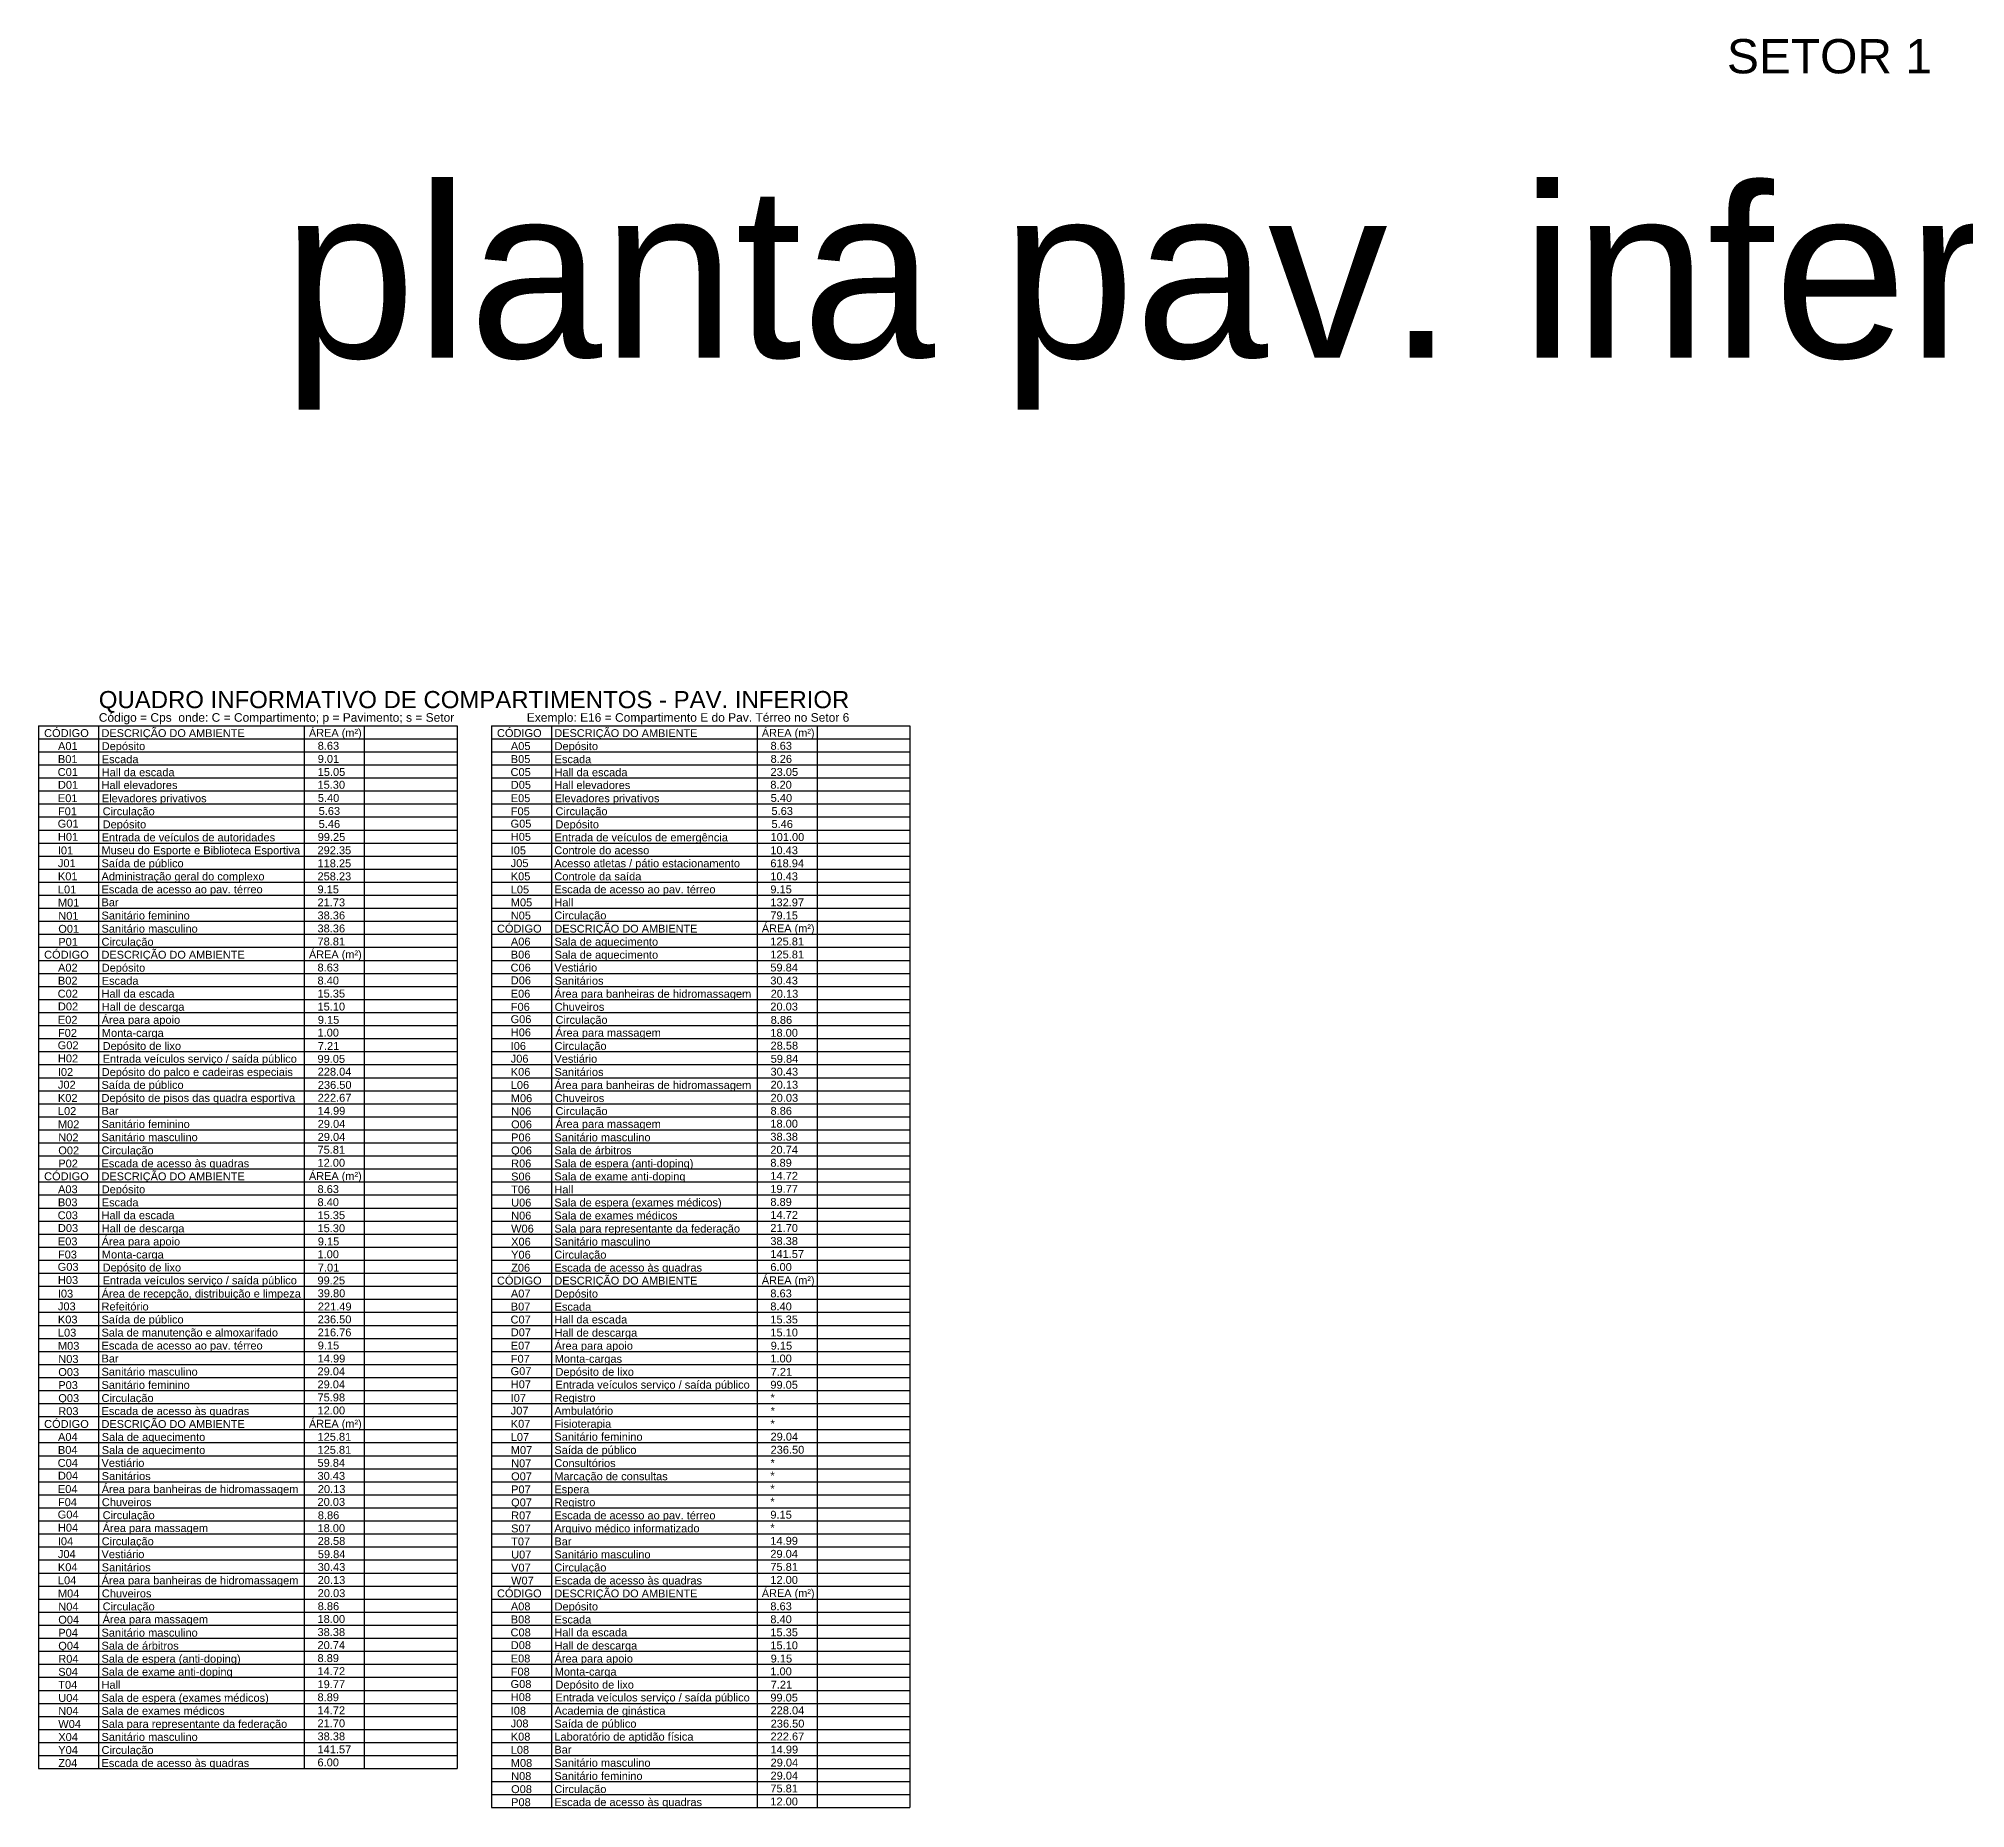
# Model space of a CAD drawing. Extents: x 308 to 539, y -42 to 210.
# Drawn here: x 329.6 to 442, y -42 to 61.2 of the extents above; entities that cross this region are included whole.
import ezdxf
from ezdxf.enums import TextEntityAlignment as Align

# ---------------------------------------------------------------- set-up
doc = ezdxf.new("R2010")
doc.units = 0
doc.header["$LTSCALE"] = 2
for name, color, linetype in [('PAREDE-ALTA-ARY', 1, 'CONTINUOUS'), ('TABELA-ARY', 2, 'CONTINUOUS'), ('TEXTO-PB-COTAS-ARY', 12, 'CONTINUOUS'), ('TEXTOG-EP-ARY', 11, 'CONTINUOUS')]:
    doc.layers.add(name, color=color, linetype=linetype)
doc.styles.add('ARIAL', font='arial.ttf', dxfattribs={"height": 0.5})
doc.styles.add('REGUA60', font='arial.ttf')
doc.styles.add('SEM_ESCALA', font='arial.ttf')

msp = doc.modelspace()

# ---------------------------------------------------------------- linework, layer by layer
at = {"layer": 'TABELA-ARY', "color": 1, "ltscale": 0.5}
for p, q in [((329.624, 21.136), (329.624, -39.664)), ((329.624, 21.136), (354.035, 21.136)), ((329.624, 20.376), (354.035, 20.376)), ((333.124, 21.136), (333.124, 20.376)), ((345.124, 21.136), (345.124, 20.376)), ((348.624, 21.136), (348.624, 20.376)), ((354.035, 21.136), (354.035, -39.664)), ((356.035, 21.136), (356.035, -41.944)), ((356.035, 21.136), (380.446, 21.136)), ((356.035, 20.376), (380.446, 20.376)), ((359.535, 21.136), (359.535, 20.376)), ((371.535, 21.136), (371.535, 20.376)), ((375.035, 21.136), (375.035, 20.376)), ((380.446, 21.136), (380.446, -41.944)), ((356.035, 9.736), (380.446, 9.736)), ((359.535, 9.736), (359.535, 8.976)), ((371.535, 9.736), (371.535, 8.976)), ((375.035, 9.736), (375.035, 8.976)), ((329.624, 8.216), (354.035, 8.216)), ((333.124, 8.216), (333.124, 7.456)), ((345.124, 8.216), (345.124, 7.456)), ((348.624, 8.216), (348.624, 7.456)), ((356.035, 8.976), (380.446, 8.976)), ((329.624, 7.456), (354.035, 7.456)), ((329.624, -4.704), (354.035, -4.704)), ((329.624, -5.464), (354.035, -5.464)), ((333.124, -4.704), (333.124, -5.464)), ((345.124, -4.704), (345.124, -5.464)), ((348.624, -4.704), (348.624, -5.464)), ((356.035, -10.784), (380.446, -10.784)), ((359.535, -10.784), (359.535, -11.544)), ((371.535, -10.784), (371.535, -11.544)), ((375.035, -10.784), (375.035, -11.544)), ((356.035, -11.544), (380.446, -11.544)), ((329.624, -19.144), (354.035, -19.144)), ((329.624, -19.904), (354.035, -19.904)), ((333.124, -19.144), (333.124, -19.904)), ((345.124, -19.144), (345.124, -19.904)), ((348.624, -19.144), (348.624, -19.904)), ((356.035, -29.024), (380.446, -29.024)), ((359.535, -29.024), (359.535, -29.784)), ((371.535, -29.024), (371.535, -29.784)), ((375.035, -29.024), (375.035, -29.784)), ((356.035, -29.784), (380.446, -29.784)), ((329.624, -39.664), (354.035, -39.664)), ((356.035, -41.944), (380.446, -41.944))]:
    msp.add_line(p, q, dxfattribs=at)
at = {"layer": 'TABELA-ARY', "ltscale": 0.5}
for p, q in [((333.124, 20.376), (333.124, 8.216)), ((345.124, 20.376), (345.124, 8.216)), ((348.624, 20.376), (348.624, 8.216)), ((359.535, 20.376), (359.535, 9.736)), ((371.535, 20.376), (371.535, 9.736)), ((375.035, 20.376), (375.035, 9.736)), ((329.624, 19.616), (354.035, 19.616)), ((356.035, 19.616), (380.446, 19.616)), ((329.624, 18.856), (354.035, 18.856)), ((329.624, 18.096), (354.035, 18.096)), ((356.035, 18.856), (380.446, 18.856)), ((356.035, 18.096), (380.446, 18.096)), ((329.624, 17.336), (354.035, 17.336)), ((356.035, 17.336), (380.446, 17.336)), ((329.624, 16.576), (354.035, 16.576)), ((329.624, 15.816), (354.035, 15.816)), ((356.035, 16.576), (380.446, 16.576)), ((356.035, 15.816), (380.446, 15.816)), ((329.624, 15.056), (354.035, 15.056)), ((356.035, 15.056), (380.446, 15.056)), ((329.624, 14.296), (354.035, 14.296)), ((329.624, 13.536), (354.035, 13.536)), ((356.035, 14.296), (380.446, 14.296)), ((356.035, 13.536), (380.446, 13.536)), ((329.624, 12.776), (354.035, 12.776)), ((356.035, 12.776), (380.446, 12.776)), ((329.624, 12.016), (354.035, 12.016)), ((329.624, 11.256), (354.035, 11.256)), ((356.035, 12.016), (380.446, 12.016)), ((356.035, 11.256), (380.446, 11.256)), ((329.624, 10.496), (354.035, 10.496)), ((356.035, 10.496), (380.446, 10.496)), ((329.624, 9.736), (354.035, 9.736)), ((329.624, 8.976), (354.035, 8.976)), ((356.035, 8.216), (380.446, 8.216)), ((359.535, 8.976), (359.535, -10.784)), ((371.535, 8.976), (371.535, -10.784)), ((375.035, 8.976), (375.035, -10.784)), ((333.124, 7.456), (333.124, -4.704)), ((345.124, 7.456), (345.124, -4.704)), ((348.624, 7.456), (348.624, -4.704)), ((356.035, 7.456), (380.446, 7.456)), ((329.624, 6.696), (354.035, 6.696)), ((329.624, 5.936), (354.035, 5.936)), ((356.035, 6.696), (380.446, 6.696)), ((356.035, 5.936), (380.446, 5.936)), ((329.624, 5.176), (354.035, 5.176)), ((356.035, 5.176), (380.446, 5.176)), ((329.624, 4.416), (354.035, 4.416)), ((329.624, 3.656), (354.035, 3.656)), ((356.035, 4.416), (380.446, 4.416)), ((356.035, 3.656), (380.446, 3.656)), ((329.624, 2.896), (354.035, 2.896)), ((356.035, 2.896), (380.446, 2.896)), ((329.624, 2.136), (354.035, 2.136)), ((329.624, 1.376), (354.035, 1.376)), ((356.035, 2.136), (380.446, 2.136)), ((356.035, 1.376), (380.446, 1.376)), ((329.624, 0.616), (354.035, 0.616)), ((356.035, 0.616), (380.446, 0.616)), ((329.624, -0.144), (354.035, -0.144)), ((329.624, -0.904), (354.035, -0.904)), ((356.035, -0.144), (380.446, -0.144)), ((356.035, -0.904), (380.446, -0.904)), ((329.624, -1.664), (354.035, -1.664)), ((356.035, -1.664), (380.446, -1.664)), ((329.624, -2.424), (354.035, -2.424)), ((329.624, -3.184), (354.035, -3.184)), ((356.035, -2.424), (380.446, -2.424)), ((356.035, -3.184), (380.446, -3.184)), ((329.624, -3.944), (354.035, -3.944)), ((356.035, -3.944), (380.446, -3.944)), ((333.124, -5.464), (333.124, -19.144)), ((345.124, -5.464), (345.124, -19.144)), ((348.624, -5.464), (348.624, -19.144)), ((356.035, -4.704), (380.446, -4.704)), ((356.035, -5.464), (380.446, -5.464)), ((329.624, -6.224), (354.035, -6.224)), ((356.035, -6.224), (380.446, -6.224)), ((329.624, -6.984), (354.035, -6.984)), ((329.624, -7.744), (354.035, -7.744)), ((356.035, -6.984), (380.446, -6.984)), ((356.035, -7.744), (380.446, -7.744)), ((329.624, -8.504), (354.035, -8.504)), ((356.035, -8.504), (380.446, -8.504)), ((329.624, -9.264), (354.035, -9.264)), ((329.624, -10.024), (354.035, -10.024)), ((356.035, -9.264), (380.446, -9.264)), ((356.035, -10.024), (380.446, -10.024)), ((329.624, -10.784), (354.035, -10.784)), ((329.624, -11.544), (354.035, -11.544)), ((329.624, -12.304), (354.035, -12.304)), ((356.035, -12.304), (380.446, -12.304)), ((359.535, -11.544), (359.535, -29.024)), ((371.535, -11.544), (371.535, -29.024)), ((375.035, -11.544), (375.035, -29.024)), ((329.624, -13.064), (354.035, -13.064)), ((356.035, -13.064), (380.446, -13.064)), ((329.624, -13.824), (354.035, -13.824)), ((329.624, -14.584), (354.035, -14.584)), ((356.035, -13.824), (380.446, -13.824)), ((356.035, -14.584), (380.446, -14.584)), ((329.624, -15.344), (354.035, -15.344)), ((356.035, -15.344), (380.446, -15.344)), ((329.624, -16.104), (354.035, -16.104)), ((356.035, -16.104), (380.446, -16.104)), ((329.624, -16.864), (354.035, -16.864)), ((329.624, -17.624), (354.035, -17.624)), ((356.035, -16.864), (380.446, -16.864)), ((356.035, -17.624), (380.446, -17.624)), ((329.624, -18.384), (354.035, -18.384)), ((356.035, -18.384), (380.446, -18.384)), ((333.124, -19.904), (333.124, -39.664)), ((345.124, -19.904), (345.124, -39.664)), ((348.624, -19.904), (348.624, -39.664)), ((356.035, -19.144), (380.446, -19.144)), ((356.035, -19.904), (380.446, -19.904)), ((329.624, -20.664), (354.035, -20.664)), ((356.035, -20.664), (380.446, -20.664)), ((329.624, -21.424), (354.035, -21.424)), ((329.624, -22.184), (354.035, -22.184)), ((356.035, -21.424), (380.446, -21.424)), ((356.035, -22.184), (380.446, -22.184)), ((329.624, -22.944), (354.035, -22.944)), ((356.035, -22.944), (380.446, -22.944)), ((329.624, -23.704), (354.035, -23.704)), ((329.624, -24.464), (354.035, -24.464)), ((356.035, -23.704), (380.446, -23.704)), ((356.035, -24.464), (380.446, -24.464)), ((329.624, -25.224), (354.035, -25.224)), ((356.035, -25.224), (380.446, -25.224)), ((329.624, -25.984), (354.035, -25.984)), ((329.624, -26.744), (354.035, -26.744)), ((356.035, -25.984), (380.446, -25.984)), ((356.035, -26.744), (380.446, -26.744)), ((329.624, -27.504), (354.035, -27.504)), ((356.035, -27.504), (380.446, -27.504)), ((329.624, -28.264), (354.035, -28.264)), ((329.624, -29.024), (354.035, -29.024)), ((356.035, -28.264), (380.446, -28.264)), ((329.624, -29.784), (354.035, -29.784)), ((359.535, -29.784), (359.535, -41.944)), ((371.535, -29.784), (371.535, -41.944)), ((375.035, -29.784), (375.035, -41.944)), ((329.624, -30.544), (354.035, -30.544)), ((329.624, -31.304), (354.035, -31.304)), ((356.035, -30.544), (380.446, -30.544)), ((356.035, -31.304), (380.446, -31.304)), ((329.624, -32.064), (354.035, -32.064)), ((356.035, -32.064), (380.446, -32.064)), ((329.624, -32.824), (354.035, -32.824)), ((329.624, -33.584), (354.035, -33.584)), ((356.035, -32.824), (380.446, -32.824)), ((356.035, -33.584), (380.446, -33.584)), ((329.624, -34.344), (354.035, -34.344)), ((356.035, -34.344), (380.446, -34.344)), ((329.624, -35.104), (354.035, -35.104)), ((329.624, -35.864), (354.035, -35.864)), ((356.035, -35.104), (380.446, -35.104)), ((356.035, -35.864), (380.446, -35.864)), ((329.624, -36.624), (354.035, -36.624)), ((356.035, -36.624), (380.446, -36.624)), ((329.624, -37.384), (354.035, -37.384)), ((329.624, -38.144), (354.035, -38.144)), ((356.035, -37.384), (380.446, -37.384)), ((356.035, -38.144), (380.446, -38.144)), ((329.624, -38.904), (354.035, -38.904)), ((356.035, -38.904), (380.446, -38.904)), ((356.035, -39.664), (380.446, -39.664)), ((356.035, -40.424), (380.446, -40.424)), ((356.035, -41.184), (380.446, -41.184))]:
    msp.add_line(p, q, dxfattribs=at)

# ---------------------------------------------------------------- texts
at = {"layer": 'PAREDE-ALTA-ARY', "style": 'REGUA60'}
msp.add_text('planta pav. inferior - nivel: -0.75', height=10, dxfattribs=at).set_placement((343.85, 42.588))
at = {"layer": 'TEXTO-PB-COTAS-ARY', "style": 'SEM_ESCALA'}
for s, height, p in [('QUADRO INFORMATIVO DE COMPARTIMENTOS - PAV. INFERIOR', 1, (333.14, 22.16)), ('Código = Cps  onde: C = Compartimento; p = Pavimento; s = Setor', 0.5, (333.14, 21.368)), ('CÓDIGO', 0.4603, (329.949, 20.477)), ('DESCRIÇÃO DO AMBIENTE', 0.4557, (333.299, 20.477)), ('ÁREA (m²)', 0.4557, (345.396, 20.496)), ('CÓDIGO', 0.4603, (356.36, 20.477)), ('DESCRIÇÃO DO AMBIENTE', 0.4557, (359.709, 20.477)), ('ÁREA (m²)', 0.4557, (371.807, 20.496)), ('CÓDIGO', 0.4603, (356.36, 9.077)), ('DESCRIÇÃO DO AMBIENTE', 0.4557, (359.709, 9.077)), ('ÁREA (m²)', 0.4557, (371.807, 9.096)), ('CÓDIGO', 0.4603, (329.949, 7.557)), ('DESCRIÇÃO DO AMBIENTE', 0.4557, (333.299, 7.557)), ('ÁREA (m²)', 0.4557, (345.396, 7.576)), ('CÓDIGO', 0.4603, (329.949, -5.363)), ('DESCRIÇÃO DO AMBIENTE', 0.4557, (333.299, -5.363)), ('ÁREA (m²)', 0.4557, (345.396, -5.344)), ('CÓDIGO', 0.4603, (356.36, -11.443)), ('DESCRIÇÃO DO AMBIENTE', 0.4557, (359.709, -11.443)), ('ÁREA (m²)', 0.4557, (371.807, -11.424)), ('CÓDIGO', 0.4603, (329.949, -19.803)), ('DESCRIÇÃO DO AMBIENTE', 0.4557, (333.299, -19.803)), ('ÁREA (m²)', 0.4557, (345.396, -19.784)), ('CÓDIGO', 0.4603, (356.36, -29.683)), ('DESCRIÇÃO DO AMBIENTE', 0.4557, (359.709, -29.683)), ('ÁREA (m²)', 0.4557, (371.807, -29.664))]:
    msp.add_text(s, height=height, dxfattribs=at).set_placement(p)
msp.add_text('Exemplo: E16 = Compartimento E do Pav. Térreo no Setor 6', height=0.5, dxfattribs=at).set_placement((376.911, 21.368), align=Align.RIGHT)
at = {"layer": 'TEXTO-PB-COTAS-ARY', "color": 3, "style": 'SEM_ESCALA'}
for s, height, p in [('A01', 0.4603, (330.761, 19.72)), ('B01', 0.4603, (330.755, 18.961)), ('Depósito', 0.4603, (333.307, 19.716)), ('Escada', 0.4603, (333.31, 18.953)), ('8.63', 0.4603, (345.905, 19.735)), ('9.01', 0.4603, (345.907, 18.972)), ('A05', 0.4603, (357.172, 19.72)), ('B05', 0.4603, (357.166, 18.961)), ('Depósito', 0.4603, (359.718, 19.716)), ('Escada', 0.4603, (359.72, 18.953)), ('8.63', 0.4603, (372.315, 19.735)), ('8.26', 0.4603, (372.318, 18.972)), ('C01', 0.4603, (330.742, 18.205)), ('Hall da escada', 0.46031, (333.307, 18.193)), ('15.05', 0.4603, (345.905, 18.212)), ('C05', 0.4603, (357.153, 18.205)), ('Hall da escada', 0.46031, (359.718, 18.193)), ('23.05', 0.4603, (372.315, 18.212)), ('E01', 0.4603, (330.753, 16.682)), ('D01', 0.4603, (330.755, 17.46)), ('Hall elevadores', 0.46031, (333.297, 17.445)), ('Elevadores privativos', 0.46031, (333.316, 16.675)), ('5.40', 0.4603, (345.913, 16.694)), ('15.30', 0.4603, (345.894, 17.464)), ('E05', 0.4603, (357.163, 16.682)), ('D05', 0.4603, (357.166, 17.46)), ('Hall elevadores', 0.46031, (359.707, 17.445)), ('Elevadores privativos', 0.46031, (359.727, 16.675)), ('8.20', 0.4603, (372.305, 17.464)), ('5.40', 0.4603, (372.324, 16.694)), ('F01', 0.4603, (330.756, 15.916)), ('Circulação', 0.4603, (333.363, 15.917)), ('5.63', 0.4603, (345.961, 15.936)), ('F05', 0.4603, (357.166, 15.916)), ('Circulação', 0.4603, (359.774, 15.917)), ('5.63', 0.4603, (372.371, 15.936)), ('G01', 0.4603, (330.743, 15.195)), ('H01', 0.4603, (330.755, 14.428)), ('Entrada de veículos de autoridades', 0.46031, (333.308, 14.397)), ('Depósito', 0.4603, (333.363, 15.157)), ('99.25', 0.4603, (345.905, 14.416)), ('5.46', 0.4603, (345.961, 15.176)), ('G05', 0.4603, (357.154, 15.195)), ('H05', 0.4603, (357.166, 14.428)), ('Entrada de veículos de emergência', 0.46031, (359.718, 14.397)), ('Depósito', 0.4603, (359.774, 15.157)), ('101.00', 0.4603, (372.316, 14.416)), ('5.46', 0.4603, (372.371, 15.176)), ('I01', 0.4603, (330.75, 13.636)), ('Museu do Esporte e Biblioteca Esportiva', 0.46031, (333.297, 13.644)), ('292.35', 0.4603, (345.894, 13.645)), ('I05', 0.4603, (357.16, 13.636)), ('Controle do acesso', 0.46031, (359.707, 13.644)), ('10.43', 0.4603, (372.305, 13.645)), ('J01', 0.4603, (330.753, 12.893)), ('K01', 0.4603, (330.755, 12.126)), ('Administração geral do complexo', 0.46031, (333.297, 12.124)), ('Saída de público', 0.46031, (333.297, 12.885)), ('258.23', 0.4603, (345.894, 12.126)), ('118.25', 0.4603, (345.894, 12.885)), ('J05', 0.4603, (357.163, 12.893)), ('K05', 0.4603, (357.166, 12.126)), ('Acesso atletas / pátio estacionamento', 0.46031, (359.707, 12.885)), ('Controle da saída', 0.46031, (359.707, 12.124)), ('618.94', 0.4603, (372.305, 12.885)), ('10.43', 0.4603, (372.305, 12.126)), ('L01', 0.4603, (330.753, 11.359)), ('Escada de acesso ao pav. térreo', 0.46031, (333.297, 11.365)), ('9.15', 0.4603, (345.894, 11.366)), ('L05', 0.4603, (357.164, 11.359)), ('Escada de acesso ao pav. térreo', 0.46031, (359.707, 11.365)), ('9.15', 0.4603, (372.305, 11.366)), ('M01', 0.4603, (330.755, 10.592)), ('N01', 0.4603, (330.776, 9.824)), ('Sanitário feminino', 0.46031, (333.297, 9.84)), ('Bar', 0.4603, (333.297, 10.611)), ('38.36', 0.4603, (345.894, 9.847)), ('21.73', 0.4603, (345.894, 10.607)), ('N05', 0.4603, (357.164, 9.839)), ('M05', 0.4603, (357.166, 10.606)), ('Circulação', 0.4603, (359.707, 9.845)), ('Hall', 0.4603, (359.707, 10.605)), ('79.15', 0.4603, (372.305, 9.846)), ('132.97', 0.4603, (372.305, 10.606)), ('O01', 0.4603, (330.776, 9.064)), ('Sanitário masculino', 0.46031, (333.297, 9.074)), ('38.36', 0.4603, (345.894, 9.087)), ('P01', 0.4603, (330.776, 8.304)), ('Circulação', 0.4603, (333.297, 8.308)), ('78.81', 0.4603, (345.894, 8.327)), ('A06', 0.4603, (357.172, 8.32)), ('B06', 0.4603, (357.166, 7.561)), ('Sala de aquecimento', 0.46031, (359.718, 8.316)), ('Sala de aquecimento', 0.46031, (359.72, 7.553)), ('125.81', 0.4603, (372.305, 8.328)), ('125.81', 0.4603, (372.305, 7.569)), ('A02', 0.4603, (330.761, 6.8)), ('Depósito', 0.4603, (333.307, 6.796)), ('8.63', 0.4603, (345.894, 6.808)), ('C06', 0.4603, (357.153, 6.805)), ('Vestiário', 0.4603, (359.707, 6.805)), ('59.84', 0.4603, (372.305, 6.809)), ('C02', 0.4603, (330.742, 5.285)), ('B02', 0.4603, (330.755, 6.041)), ('Hall da escada', 0.46031, (333.297, 5.285)), ('Escada', 0.4603, (333.31, 6.033)), ('8.40', 0.4603, (345.894, 6.049)), ('15.35', 0.4603, (345.894, 5.289)), ('E06', 0.4603, (357.163, 5.282)), ('D06', 0.4603, (357.166, 6.06)), ('Área para banheiras de hidromassagem', 0.46031, (359.718, 5.277)), ('Sanitários', 0.4603, (359.718, 6.037)), ('30.43', 0.4603, (372.305, 6.05)), ('20.13', 0.4603, (372.324, 5.279)), ('D02', 0.4603, (330.755, 4.54)), ('Hall de descarga', 0.46031, (333.308, 4.517)), ('15.10', 0.4603, (345.894, 4.53)), ('F06', 0.4603, (357.166, 4.516)), ('Chuveiros', 0.4603, (359.727, 4.515)), ('20.03', 0.4603, (372.305, 4.532)), ('E02', 0.4603, (330.753, 3.762)), ('F02', 0.4603, (330.756, 2.996)), ('Área para apoio', 0.46031, (333.308, 3.757)), ('Monta-carga', 0.46031, (333.316, 2.995)), ('9.15', 0.4603, (345.913, 3.759)), ('1.00', 0.4603, (345.894, 3.012)), ('G06', 0.4603, (357.154, 3.795)), ('H06', 0.4603, (357.166, 3.028)), ('Área para massagem', 0.46031, (359.774, 3.008)), ('Circulação', 0.4603, (359.774, 3.757)), ('8.86', 0.4603, (372.324, 3.755)), ('18.00', 0.4603, (372.305, 3.002)), ('G02', 0.4603, (330.743, 2.275)), ('Depósito de lixo', 0.46031, (333.363, 2.237)), ('7.21', 0.4603, (345.913, 2.235)), ('I06', 0.4603, (357.16, 2.236)), ('Circulação', 0.4603, (359.718, 2.237)), ('28.58', 0.4603, (372.316, 2.256)), ('H02', 0.4603, (330.755, 1.508)), ('I02', 0.4603, (330.75, 0.716)), ('Depósito do palco e cadeiras especiais', 0.46031, (333.308, 0.717)), ('Entrada veículos serviço / saída público', 0.46031, (333.363, 1.488)), ('99.05', 0.4603, (345.894, 1.482)), ('228.04', 0.4603, (345.905, 0.736)), ('J06', 0.4603, (357.163, 1.493)), ('K06', 0.4603, (357.166, 0.726)), ('Vestiário', 0.4603, (359.707, 1.485)), ('Sanitários', 0.4603, (359.718, 0.717)), ('30.43', 0.4603, (372.315, 0.735)), ('59.84', 0.4603, (372.324, 1.485)), ('J02', 0.4603, (330.753, -0.027)), ('Saída de público', 0.46031, (333.297, -0.036)), ('236.50', 0.4603, (345.913, -0.035)), ('L06', 0.4603, (357.164, -0.041)), ('Área para banheiras de hidromassagem', 0.46031, (359.718, -0.043)), ('20.13', 0.4603, (372.315, -0.025)), ('L02', 0.4603, (330.753, -1.561)), ('K02', 0.4603, (330.755, -0.794)), ('Depósito de pisos das quadra esportiva', 0.46031, (333.297, -0.795)), ('Bar', 0.4603, (333.297, -1.549)), ('222.67', 0.4603, (345.905, -0.785)), ('14.99', 0.4603, (345.905, -1.545)), ('M06', 0.4603, (357.166, -0.808)), ('N06', 0.4603, (357.186, -1.576)), ('Chuveiros', 0.4603, (359.727, -0.805)), ('Circulação', 0.4603, (359.774, -1.563)), ('8.86', 0.4603, (372.315, -1.548)), ('20.03', 0.4603, (372.318, -0.788)), ('M02', 0.4603, (330.755, -2.328)), ('Sanitário feminino', 0.46031, (333.297, -2.32)), ('29.04', 0.4603, (345.907, -2.308)), ('O06', 0.4603, (357.186, -2.336)), ('Área para massagem', 0.46031, (359.774, -2.312)), ('18.00', 0.4603, (372.305, -2.296)), ('N02', 0.4603, (330.776, -3.096)), ('Sanitário masculino', 0.46031, (333.297, -3.086)), ('Circulação', 0.4603, (333.297, -3.852)), ('75.81', 0.4603, (345.894, -3.816)), ('29.04', 0.4603, (345.905, -3.068)), ('P06', 0.4603, (357.186, -3.096)), ('Sanitário masculino', 0.46031, (359.707, -3.092)), ('Sala de árbitros', 0.46031, (359.707, -3.852)), ('38.38', 0.4603, (372.305, -3.056)), ('20.74', 0.4603, (372.305, -3.816)), ('O02', 0.4603, (330.776, -3.856)), ('P02', 0.4603, (330.776, -4.616)), ('Escada de acesso às quadras', 0.46031, (333.297, -4.612)), ('12.00', 0.4603, (345.894, -4.576)), ('Q06', 0.4603, (357.186, -3.856)), ('R06', 0.4603, (357.186, -4.616)), ('Sala de espera (anti-doping)', 0.46031, (359.707, -4.612)), ('8.89', 0.4603, (372.305, -4.576)), ('S06', 0.4603, (357.186, -5.376)), ('Sala de exame anti-doping', 0.46031, (359.707, -5.372)), ('14.72', 0.4603, (372.305, -5.336)), ('A03', 0.4603, (330.761, -6.12)), ('B03', 0.4603, (330.755, -6.879)), ('Depósito', 0.4603, (333.307, -6.124)), ('Escada', 0.4603, (333.31, -6.887)), ('8.63', 0.4603, (345.894, -6.112)), ('8.40', 0.4603, (345.894, -6.871)), ('T06', 0.4603, (357.186, -6.136)), ('U06', 0.4603, (357.186, -6.896)), ('Sala de espera (exames médicos)', 0.46031, (359.707, -6.892)), ('Hall', 0.4603, (359.707, -6.132)), ('8.89', 0.4603, (372.305, -6.856)), ('19.77', 0.4603, (372.305, -6.096)), ('C03', 0.4603, (330.742, -7.635)), ('Hall da escada', 0.46031, (333.297, -7.635)), ('15.35', 0.4603, (345.894, -7.631)), ('N06', 0.4603, (357.186, -7.656)), ('Sala de exames médicos', 0.46031, (359.707, -7.652)), ('14.72', 0.4603, (372.305, -7.616)), ('E03', 0.4603, (330.753, -9.158)), ('D03', 0.4603, (330.755, -8.38)), ('Área para apoio', 0.46031, (333.308, -9.163)), ('Hall de descarga', 0.46031, (333.308, -8.403)), ('15.30', 0.4603, (345.894, -8.39)), ('9.15', 0.4603, (345.913, -9.161)), ('W06', 0.4603, (357.186, -8.416)), ('X06', 0.4603, (357.186, -9.176)), ('Sala para representante da federação', 0.46031, (359.707, -8.412)), ('Sanitário masculino', 0.46031, (359.707, -9.172)), ('38.38', 0.4603, (372.305, -9.136)), ('21.70', 0.4603, (372.305, -8.376)), ('F03', 0.4603, (330.756, -9.924)), ('Monta-carga', 0.46031, (333.316, -9.925)), ('1.00', 0.4603, (345.894, -9.908)), ('Y06', 0.4603, (357.186, -9.936)), ('Circulação', 0.4603, (359.707, -9.932)), ('141.57', 0.4603, (372.305, -9.896)), ('G03', 0.4603, (330.743, -10.645)), ('H03', 0.4603, (330.755, -11.412)), ('Depósito de lixo', 0.46031, (333.363, -10.683)), ('Entrada veículos serviço / saída público', 0.46031, (333.363, -11.432)), ('99.25', 0.4603, (345.894, -11.438)), ('7.01', 0.4603, (345.913, -10.685)), ('Z06', 0.4603, (357.186, -10.696)), ('Escada de acesso às quadras', 0.46031, (359.707, -10.692)), ('6.00', 0.4603, (372.305, -10.656)), ('I03', 0.4603, (330.75, -12.204)), ('Área de recepção, distribuição e limpeza', 0.46031, (333.308, -12.203)), ('39.80', 0.4603, (345.905, -12.184)), ('A07', 0.4603, (357.172, -12.2)), ('Depósito', 0.4603, (359.718, -12.204)), ('8.63', 0.4603, (372.305, -12.192)), ('J03', 0.4603, (330.753, -12.947)), ('K03', 0.4603, (330.755, -13.714)), ('Saída de público', 0.46031, (333.297, -13.715)), ('Refeitório', 0.4603, (333.297, -12.956)), ('236.50', 0.4603, (345.905, -13.705)), ('221.49', 0.4603, (345.913, -12.955)), ('C07', 0.4603, (357.153, -13.715)), ('B07', 0.4603, (357.166, -12.959)), ('Hall da escada', 0.46031, (359.707, -13.715)), ('Escada', 0.4603, (359.72, -12.967)), ('8.40', 0.4603, (372.305, -12.951)), ('15.35', 0.4603, (372.305, -13.711)), ('L03', 0.4603, (330.753, -14.481)), ('Sala de manutenção e almoxarifado', 0.46031, (333.297, -14.476)), ('216.76', 0.4603, (345.905, -14.465)), ('D07', 0.4603, (357.166, -14.46)), ('Hall de descarga', 0.46031, (359.718, -14.483)), ('15.10', 0.4603, (372.305, -14.47)), ('M03', 0.4603, (330.755, -15.248)), ('N03', 0.4603, (330.776, -16.016)), ('Escada de acesso ao pav. térreo', 0.46031, (333.297, -15.235)), ('Bar', 0.4603, (333.297, -15.989)), ('9.15', 0.4603, (345.907, -15.228)), ('14.99', 0.4603, (345.905, -15.988)), ('E07', 0.4603, (357.163, -15.238)), ('F07', 0.4603, (357.166, -16.004)), ('Área para apoio', 0.46031, (359.718, -15.243)), ('Monta-cargas', 0.46031, (359.727, -16.005)), ('9.15', 0.4603, (372.324, -15.241)), ('1.00', 0.4603, (372.305, -15.988)), ('O03', 0.4603, (330.776, -16.776)), ('Sanitário masculino', 0.46031, (333.297, -16.76)), ('29.04', 0.4603, (345.894, -16.736)), ('G07', 0.4603, (357.154, -16.725)), ('Depósito de lixo', 0.46031, (359.774, -16.763)), ('7.21', 0.4603, (372.324, -16.765)), ('Q03', 0.4603, (330.776, -18.296)), ('P03', 0.4603, (330.776, -17.536)), ('Sanitário feminino', 0.46031, (333.297, -17.526)), ('Circulação', 0.4603, (333.297, -18.292)), ('29.04', 0.4603, (345.894, -17.496)), ('75.98', 0.4603, (345.894, -18.256)), ('H07', 0.4603, (357.166, -17.492)), ('I07', 0.4603, (357.16, -18.284)), ('Registro', 0.4603, (359.718, -18.283)), ('Entrada veículos serviço / saída público', 0.46031, (359.774, -17.512)), ('*', 0.46, (372.316, -18.264)), ('99.05', 0.4603, (372.305, -17.518)), ('R03', 0.4603, (330.776, -19.056)), ('Escada de acesso às quadras', 0.46031, (333.297, -19.052)), ('12.00', 0.4603, (345.894, -19.016)), ('J07', 0.4603, (357.163, -19.027)), ('Ambulatório', 0.46031, (359.707, -19.036)), ('*', 0.46, (372.324, -19.035)), ('A04', 0.4603, (330.761, -20.56)), ('Sala de aquecimento', 0.46031, (333.307, -20.564)), ('125.81', 0.4603, (345.894, -20.552)), ('L07', 0.4603, (357.164, -20.561)), ('K07', 0.4603, (357.166, -19.794)), ('Sanitário feminino', 0.46031, (359.707, -20.549)), ('Fisioterapia', 0.46031, (359.707, -19.795)), ('*', 0.46, (372.315, -19.785)), ('29.04', 0.4603, (372.315, -20.545)), ('B04', 0.4603, (330.755, -21.319)), ('Sala de aquecimento', 0.46031, (333.31, -21.327)), ('125.81', 0.4603, (345.894, -21.311)), ('M07', 0.4603, (357.166, -21.328)), ('Saída de público', 0.46031, (359.707, -21.32)), ('236.50', 0.4603, (372.318, -21.308)), ('C04', 0.4603, (330.742, -22.075)), ('D04', 0.4603, (330.755, -22.82)), ('Vestiário', 0.4603, (333.297, -22.075)), ('Sanitários', 0.4603, (333.308, -22.843)), ('30.43', 0.4603, (345.894, -22.83)), ('59.84', 0.4603, (345.894, -22.071)), ('O07', 0.4603, (357.186, -22.856)), ('N07', 0.4603, (357.186, -22.096)), ('Consultórios', 0.46031, (359.707, -22.086)), ('Marcação de consultas', 0.46031, (359.707, -22.852)), ('*', 0.46, (372.305, -22.816)), ('*', 0.46, (372.315, -22.068)), ('E04', 0.4603, (330.753, -23.598)), ('Área para banheiras de hidromassagem', 0.46031, (333.308, -23.603)), ('20.13', 0.4603, (345.913, -23.601)), ('P07', 0.4603, (357.186, -23.616)), ('Espera', 0.4603, (359.707, -23.612)), ('*', 0.46, (372.305, -23.576)), ('G04', 0.4603, (330.743, -25.085)), ('F04', 0.4603, (330.756, -24.364)), ('Chuveiros', 0.4603, (333.316, -24.365)), ('Circulação', 0.4603, (333.363, -25.123)), ('20.03', 0.4603, (345.894, -24.348)), ('8.86', 0.4603, (345.913, -25.125)), ('Q07', 0.4603, (357.186, -24.376)), ('R07', 0.4603, (357.186, -25.136)), ('Registro', 0.4603, (359.707, -24.372)), ('Escada de acesso ao pav. térreo', 0.46031, (359.707, -25.132)), ('*', 0.46, (372.305, -24.336)), ('9.15', 0.4603, (372.305, -25.096)), ('H04', 0.4603, (330.755, -25.852)), ('Área para massagem', 0.46031, (333.363, -25.872)), ('18.00', 0.4603, (345.894, -25.878)), ('S07', 0.4603, (357.186, -25.896)), ('Arquivo médico informatizado', 0.46031, (359.707, -25.892)), ('*', 0.46, (372.305, -25.856)), ('J04', 0.4603, (330.753, -27.387)), ('I04', 0.4603, (330.75, -26.644)), ('Vestiário', 0.4603, (333.297, -27.395)), ('Circulação', 0.4603, (333.308, -26.643)), ('28.58', 0.4603, (345.905, -26.624)), ('59.84', 0.4603, (345.913, -27.395)), ('T07', 0.4603, (357.186, -26.656)), ('U07', 0.4603, (357.186, -27.416)), ('Sanitário masculino', 0.46031, (359.707, -27.412)), ('Bar', 0.4603, (359.707, -26.652)), ('29.04', 0.4603, (372.305, -27.376)), ('14.99', 0.4603, (372.305, -26.616)), ('K04', 0.4603, (330.755, -28.154)), ('Sanitários', 0.4603, (333.308, -28.163)), ('30.43', 0.4603, (345.905, -28.145)), ('V07', 0.4603, (357.186, -28.176)), ('Circulação', 0.4603, (359.707, -28.172)), ('75.81', 0.4603, (372.305, -28.136)), ('L04', 0.4603, (330.753, -28.921)), ('Área para banheiras de hidromassagem', 0.46031, (333.308, -28.923)), ('Chuveiros', 0.4603, (333.316, -29.685)), ('20.13', 0.4603, (345.905, -28.905)), ('20.03', 0.4603, (345.907, -29.668)), ('W07', 0.4603, (357.186, -28.936)), ('Escada de acesso às quadras', 0.46031, (359.707, -28.932)), ('12.00', 0.4603, (372.305, -28.896)), ('M04', 0.4603, (330.755, -29.688)), ('N04', 0.4603, (330.776, -30.456)), ('Circulação', 0.4603, (333.363, -30.443)), ('8.86', 0.4603, (345.905, -30.428)), ('A08', 0.4603, (357.172, -30.44)), ('Depósito', 0.4603, (359.718, -30.444)), ('8.63', 0.4603, (372.305, -30.432)), ('O04', 0.4603, (330.776, -31.216)), ('Área para massagem', 0.46031, (333.363, -31.192)), ('18.00', 0.4603, (345.894, -31.176)), ('B08', 0.4603, (357.166, -31.199)), ('Escada', 0.4603, (359.72, -31.207)), ('8.40', 0.4603, (372.305, -31.191)), ('Q04', 0.4603, (330.776, -32.736)), ('P04', 0.4603, (330.776, -31.976)), ('Sanitário masculino', 0.46031, (333.297, -31.972)), ('Sala de árbitros', 0.46031, (333.297, -32.732)), ('38.38', 0.4603, (345.894, -31.936)), ('20.74', 0.4603, (345.894, -32.696)), ('C08', 0.4603, (357.153, -31.955)), ('D08', 0.4603, (357.166, -32.7)), ('Hall da escada', 0.46031, (359.707, -31.955)), ('Hall de descarga', 0.46031, (359.718, -32.723)), ('15.35', 0.4603, (372.305, -31.951)), ('15.10', 0.4603, (372.305, -32.71)), ('R04', 0.4603, (330.776, -33.496)), ('Sala de espera (anti-doping)', 0.46031, (333.297, -33.492)), ('8.89', 0.4603, (345.894, -33.456)), ('E08', 0.4603, (357.163, -33.478)), ('Área para apoio', 0.46031, (359.718, -33.483)), ('9.15', 0.4603, (372.324, -33.481)), ('T04', 0.4603, (330.776, -35.016)), ('S04', 0.4603, (330.776, -34.256)), ('Sala de exame anti-doping', 0.46031, (333.297, -34.252)), ('Hall', 0.4603, (333.297, -35.012)), ('14.72', 0.4603, (345.894, -34.216)), ('19.77', 0.4603, (345.894, -34.976)), ('G08', 0.4603, (357.154, -34.965)), ('F08', 0.4603, (357.166, -34.244)), ('Monta-carga', 0.46031, (359.727, -34.245)), ('Depósito de lixo', 0.46031, (359.774, -35.003)), ('1.00', 0.4603, (372.305, -34.228)), ('7.21', 0.4603, (372.324, -35.005)), ('U04', 0.4603, (330.776, -35.776)), ('Sala de espera (exames médicos)', 0.46031, (333.297, -35.772)), ('8.89', 0.4603, (345.894, -35.736)), ('H08', 0.4603, (357.166, -35.732)), ('Entrada veículos serviço / saída público', 0.46031, (359.774, -35.752)), ('99.05', 0.4603, (372.305, -35.758)), ('W04', 0.4603, (330.776, -37.296)), ('N04', 0.4603, (330.776, -36.536)), ('Sala de exames médicos', 0.46031, (333.297, -36.532)), ('Sala para representante da federação', 0.46031, (333.297, -37.292)), ('21.70', 0.4603, (345.894, -37.256)), ('14.72', 0.4603, (345.894, -36.496)), ('J08', 0.4603, (357.163, -37.267)), ('I08', 0.4603, (357.16, -36.524)), ('Academia de ginástica', 0.46031, (359.718, -36.523)), ('Saída de público', 0.46031, (359.707, -37.276)), ('228.04', 0.4603, (372.316, -36.504)), ('236.50', 0.4603, (372.324, -37.275)), ('X04', 0.4603, (330.776, -38.056)), ('Sanitário masculino', 0.46031, (333.297, -38.052)), ('38.38', 0.4603, (345.894, -38.016)), ('K08', 0.4603, (357.166, -38.034)), ('Laboratório de aptidão física', 0.46031, (359.707, -38.035)), ('222.67', 0.4603, (372.315, -38.025)), ('Y04', 0.4603, (330.776, -38.816)), ('Z04', 0.4603, (330.776, -39.576)), ('Circulação', 0.4603, (333.297, -38.812)), ('Escada de acesso às quadras', 0.46031, (333.297, -39.572)), ('6.00', 0.4603, (345.894, -39.536)), ('141.57', 0.4603, (345.894, -38.776)), ('L08', 0.4603, (357.164, -38.801)), ('M08', 0.4603, (357.166, -39.568)), ('Sanitário masculino', 0.46031, (359.707, -39.56)), ('Bar', 0.4603, (359.707, -38.789)), ('29.04', 0.4603, (372.318, -39.548)), ('14.99', 0.4603, (372.315, -38.785)), ('N08', 0.4603, (357.186, -40.336)), ('Sanitário feminino', 0.46031, (359.707, -40.326)), ('29.04', 0.4603, (372.315, -40.308)), ('O08', 0.4603, (357.186, -41.096)), ('P08', 0.4603, (357.186, -41.856)), ('Circulação', 0.4603, (359.707, -41.092)), ('Escada de acesso às quadras', 0.46031, (359.707, -41.852)), ('75.81', 0.4603, (372.305, -41.056)), ('12.00', 0.4603, (372.305, -41.816))]:
    msp.add_text(s, height=height, dxfattribs=at).set_placement(p)
at = {"layer": 'TEXTOG-EP-ARY', "style": 'ARIAL'}
msp.add_text('SETOR 1', height=2, dxfattribs=at).set_placement((428.097, 59.171))

doc.saveas('drawing.dxf')
